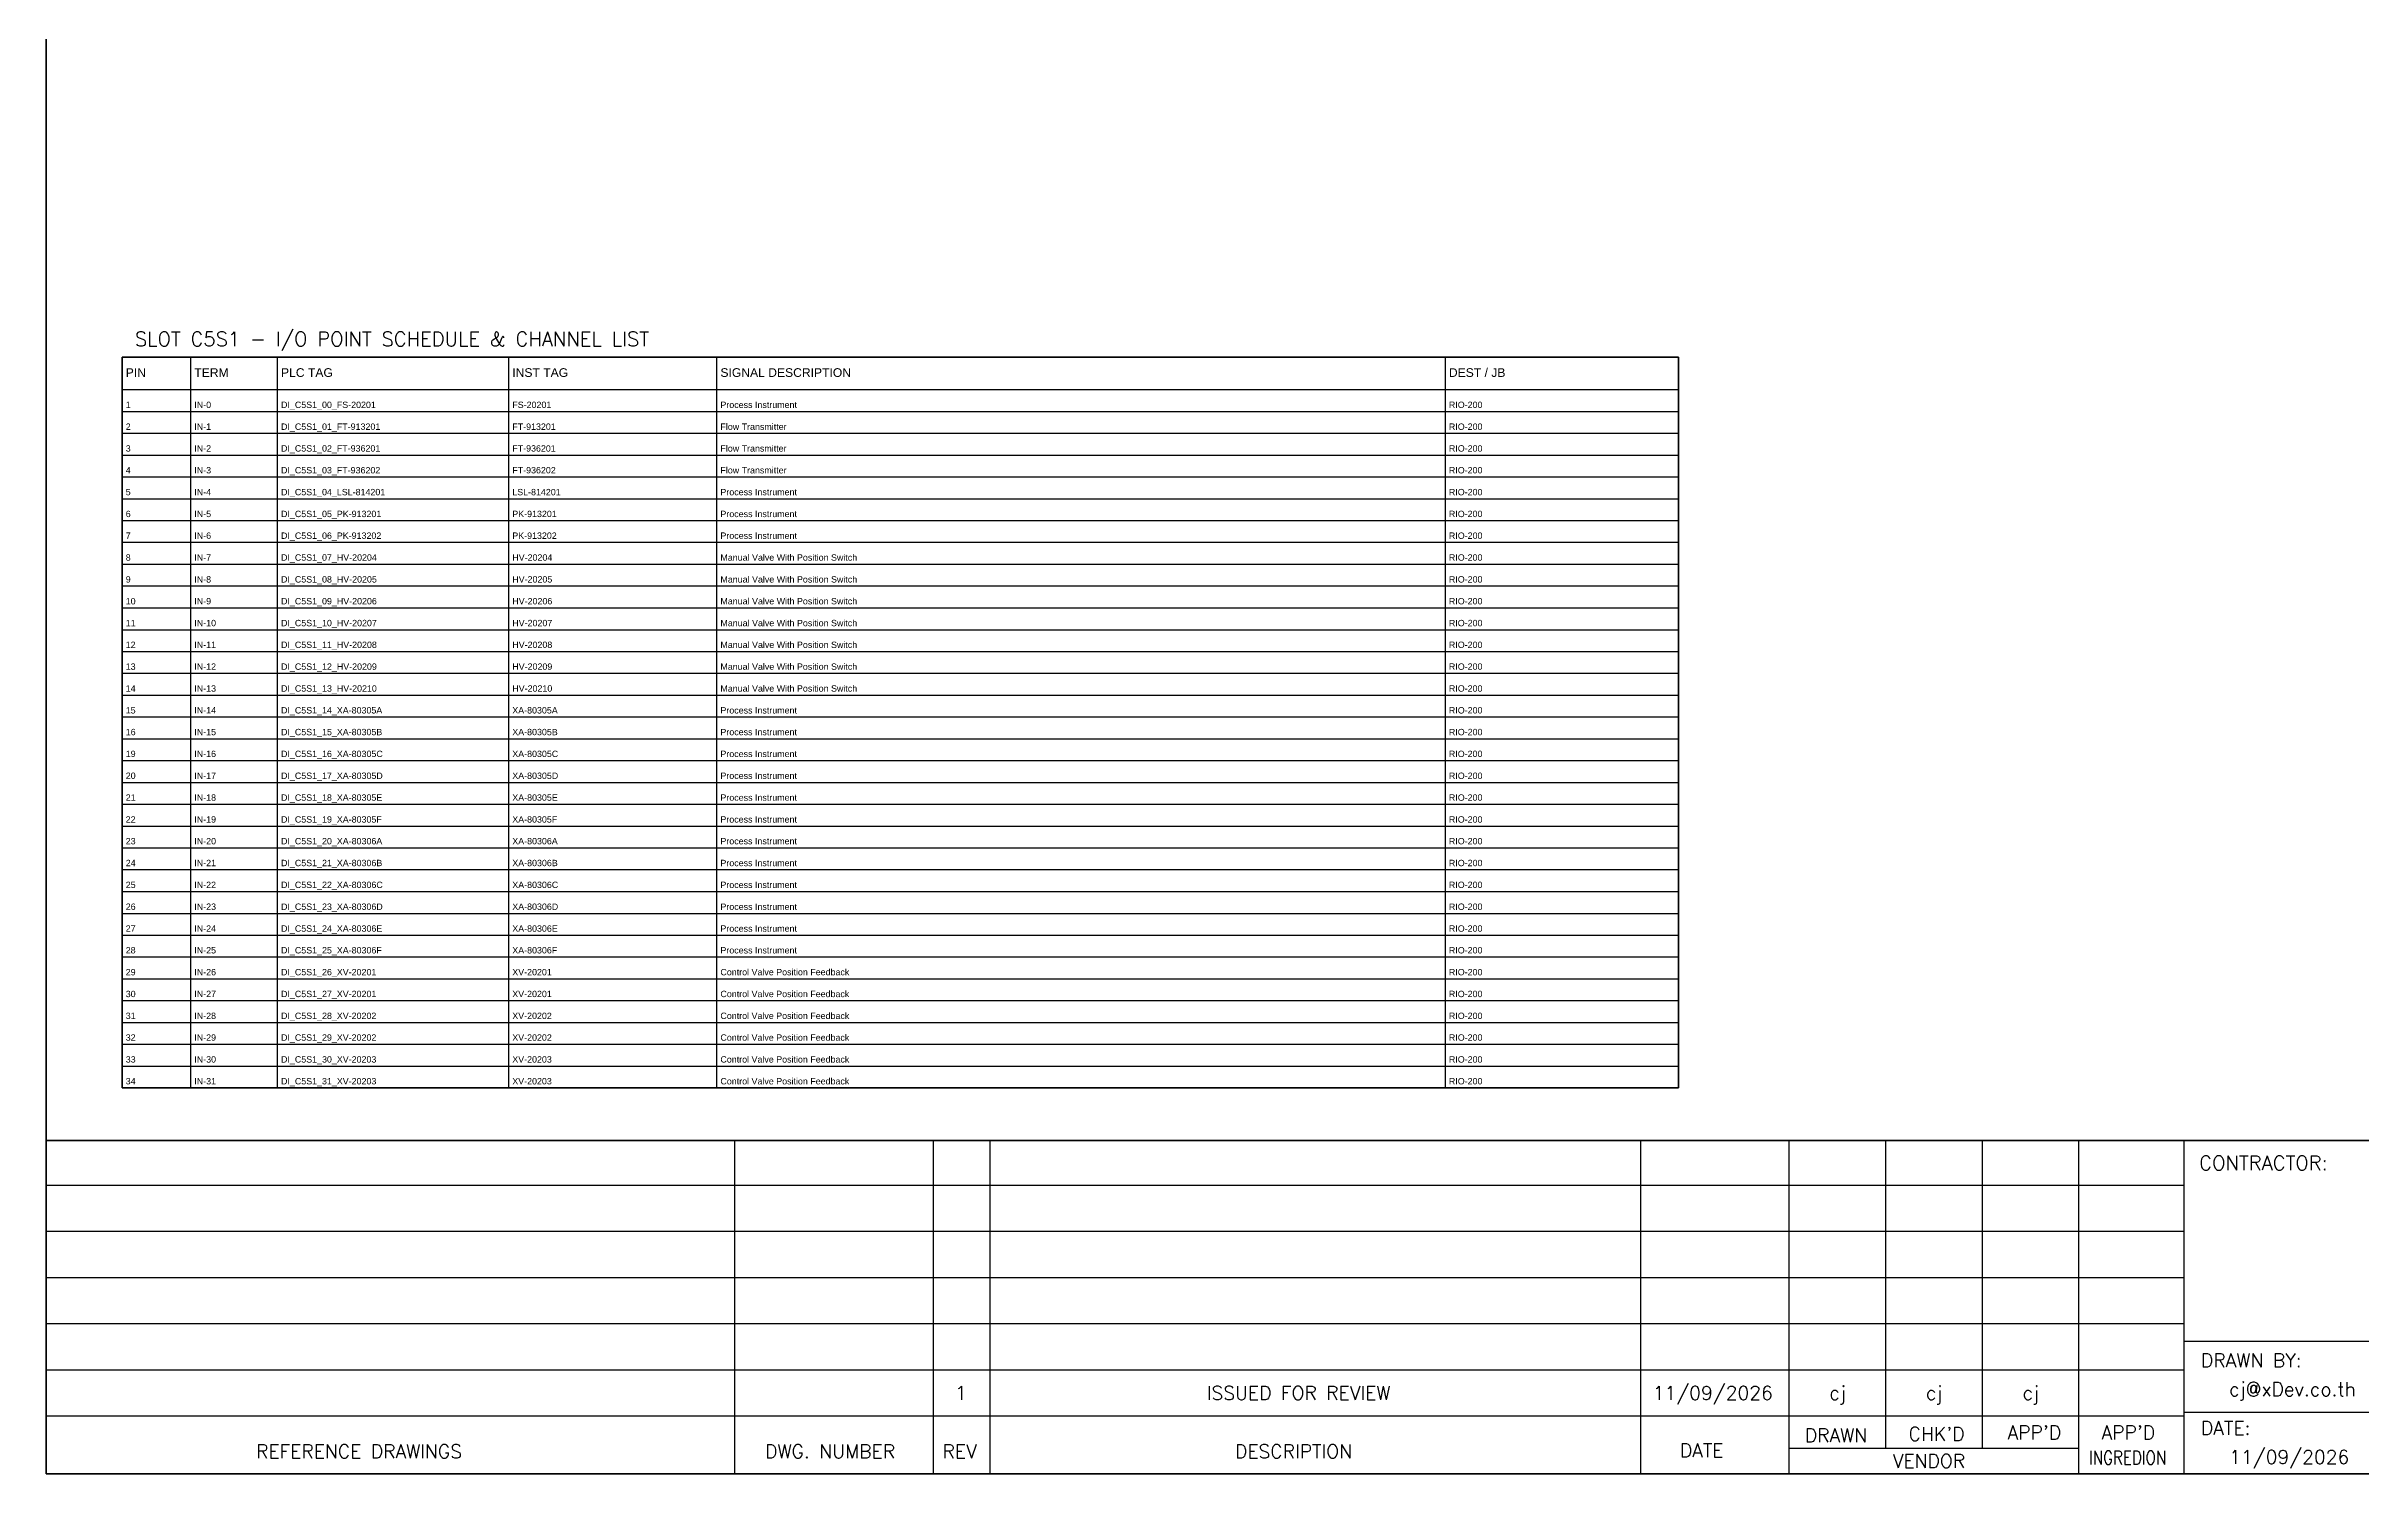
# Model space of a CAD drawing. Header units: millimetres. Extents: x 0 to 3893, y 0 to 2704.
# Drawn here: x 0 to 2002, y 0 to 1235 of the extents above; entities that cross this region are included whole.
import ezdxf
from ezdxf.enums import TextEntityAlignment as Align

# ---------------------------------------------------------------- set-up
doc = ezdxf.new("R2010")
doc.units = ezdxf.units.MM
for name, color, linetype in [('GT_1', 9, 'Continuous'), ('HELPPOINT', 7, 'Continuous'), ('MEMBER', 7, 'Continuous')]:
    doc.layers.add(name, color=color, linetype=linetype)
doc.styles.add('ROMANS', font='romans.shx', dxfattribs={"width": 0.85, "height": 25})
doc.styles.get("Standard").update_dxf_attribs({"font": 'arial.ttf'})

msp = doc.modelspace()

# ---------------------------------------------------------------- linework, layer by layer
at = {"color": 7}
for p, q in [((125, 333.8), (125, 965.9)), ((200, 333.8), (200, 965.9)), ((400, 333.8), (400, 965.9)), ((580, 333.8), (580, 965.9)), ((1210, 333.8), (1210, 965.9)), ((65.7, 937.9), (1411.5, 937.9))]:
    msp.add_line(p, q, dxfattribs=at)
at = {"color": 8}
for p, q in [((65.7, 919), (1411.5, 919)), ((65.7, 900.1), (1411.5, 900.1)), ((65.7, 881.3), (1411.5, 881.3)), ((65.7, 862.4), (1411.5, 862.4)), ((65.7, 843.5), (1411.5, 843.5)), ((65.7, 824.6), (1411.5, 824.6)), ((65.7, 805.8), (1411.5, 805.8)), ((65.7, 786.9), (1411.5, 786.9)), ((65.7, 768), (1411.5, 768)), ((65.7, 749.1), (1411.5, 749.1)), ((65.7, 730.2), (1411.5, 730.2)), ((65.7, 711.4), (1411.5, 711.4)), ((65.7, 692.5), (1411.5, 692.5)), ((65.7, 673.6), (1411.5, 673.6)), ((65.7, 654.7), (1411.5, 654.7)), ((65.7, 635.9), (1411.5, 635.9)), ((65.7, 617), (1411.5, 617)), ((65.7, 598.1), (1411.5, 598.1)), ((65.7, 579.2), (1411.5, 579.2)), ((65.7, 560.3), (1411.5, 560.3)), ((65.7, 541.5), (1411.5, 541.5)), ((65.7, 522.6), (1411.5, 522.6)), ((65.7, 503.7), (1411.5, 503.7)), ((65.7, 484.8), (1411.5, 484.8)), ((65.7, 465.9), (1411.5, 465.9)), ((65.7, 447.1), (1411.5, 447.1)), ((65.7, 428.2), (1411.5, 428.2)), ((65.7, 409.3), (1411.5, 409.3)), ((65.7, 390.4), (1411.5, 390.4)), ((65.7, 371.6), (1411.5, 371.6)), ((65.7, 352.7), (1411.5, 352.7))]:
    msp.add_line(p, q, dxfattribs=at)
msp.add_lwpolyline([(65.7, 965.9), (1411.5, 965.9), (1411.5, 333.8), (65.7, 333.8)], close=True)
at = {"color": 7}
msp.add_lwpolyline([(65.7, 333.8), (1411.5, 333.8), (1411.5, 965.9), (65.7, 965.9), (65.7, 333.8)], dxfattribs=at)
at = {"layer": 'GT_1', "color": 4}
for p, q in [((595.4, 0), (595.4, 288.2)), ((767.3, 0), (767.3, 288.2)), ((816.4, 0), (816.4, 288.2)), ((1379.1, 0), (1379.1, 288.2)), ((1507.4, 0), (1507.4, 288.2)), ((1591, 21.8), (1591, 288.2)), ((1674.5, 21.8), (1674.5, 288.2)), ((1757.8, 0), (1757.8, 288.2)), ((1848.8, 0), (1848.8, 288.2)), ((1848.8, 249.3), (0, 249.3)), ((1848.8, 209.5), (0, 209.5)), ((1848.8, 169.6), (0, 169.6)), ((1848.8, 129.7), (0, 129.7)), ((2635.8, 114.3), (1848.8, 114.3)), ((1848.8, 89.7), (0, 89.7)), ((1848.7, 49.8), (0, 49.8)), ((2635.8, 52.9), (1848.8, 52.9)), ((1757.8, 21.8), (1507.4, 21.8))]:
    msp.add_line(p, q, dxfattribs=at)
at = {"layer": 'HELPPOINT', "color": 4, "lineweight": 35}
for p, q in [((0, 0), (0, 2704.2)), ((0, 0), (0, 2704.2)), ((3893.3, 0), (0, 0)), ((3893.3, 0), (0, 0))]:
    msp.add_line(p, q, dxfattribs=at)
at = {"layer": 'MEMBER', "color": 4, "lineweight": 35}
msp.add_line((0, 288.2), (3893.3, 288.2), dxfattribs=at)
msp.add_line((0, 288.2), (3893.3, 288.2), dxfattribs=at)

# ---------------------------------------------------------------- texts
at = {"color": 3}
for s, p in [('PIN', (68.7, 948.9)), ('TERM', (128, 948.9)), ('PLC TAG', (203, 948.9)), ('INST TAG', (403, 948.9)), ('SIGNAL DESCRIPTION', (583, 948.9)), ('DEST / JB', (1213, 948.9))]:
    msp.add_text(s, height=7.5, dxfattribs=at).set_placement(p)
at = {"color": 7}
for s, p in [('1', (68.7, 922)), ('IN-0', (128, 922)), ('DI_C5S1_00_FS-20201', (203, 922)), ('FS-20201', (403, 922)), ('Process Instrument', (583, 922)), ('RIO-200', (1213, 922)), ('2', (68.7, 903.1)), ('IN-1', (128, 903.1)), ('DI_C5S1_01_FT-913201', (203, 903.1)), ('FT-913201', (403, 903.1)), ('Flow Transmitter', (583, 903.1)), ('RIO-200', (1213, 903.1)), ('3', (68.7, 884.3)), ('IN-2', (128, 884.3)), ('DI_C5S1_02_FT-936201', (203, 884.3)), ('FT-936201', (403, 884.3)), ('Flow Transmitter', (583, 884.3)), ('RIO-200', (1213, 884.3)), ('4', (68.7, 865.4)), ('IN-3', (128, 865.4)), ('DI_C5S1_03_FT-936202', (203, 865.4)), ('FT-936202', (403, 865.4)), ('Flow Transmitter', (583, 865.4)), ('RIO-200', (1213, 865.4)), ('5', (68.7, 846.5)), ('IN-4', (128, 846.5)), ('DI_C5S1_04_LSL-814201', (203, 846.5)), ('LSL-814201', (403, 846.5)), ('Process Instrument', (583, 846.5)), ('RIO-200', (1213, 846.5)), ('6', (68.7, 827.6)), ('IN-5', (128, 827.6)), ('DI_C5S1_05_PK-913201', (203, 827.6)), ('PK-913201', (403, 827.6)), ('Process Instrument', (583, 827.6)), ('RIO-200', (1213, 827.6)), ('7', (68.7, 808.8)), ('IN-6', (128, 808.8)), ('DI_C5S1_06_PK-913202', (203, 808.8)), ('PK-913202', (403, 808.8)), ('Process Instrument', (583, 808.8)), ('RIO-200', (1213, 808.8)), ('8', (68.7, 789.9)), ('IN-7', (128, 789.9)), ('DI_C5S1_07_HV-20204', (203, 789.9)), ('HV-20204', (403, 789.9)), ('Manual Valve With Position Switch', (583, 789.9)), ('RIO-200', (1213, 789.9)), ('9', (68.7, 771)), ('IN-8', (128, 771)), ('DI_C5S1_08_HV-20205', (203, 771)), ('HV-20205', (403, 771)), ('Manual Valve With Position Switch', (583, 771)), ('RIO-200', (1213, 771)), ('10', (68.7, 752.1)), ('IN-9', (128, 752.1)), ('DI_C5S1_09_HV-20206', (203, 752.1)), ('HV-20206', (403, 752.1)), ('Manual Valve With Position Switch', (583, 752.1)), ('RIO-200', (1213, 752.1)), ('11', (68.7, 733.2)), ('IN-10', (128, 733.2)), ('DI_C5S1_10_HV-20207', (203, 733.2)), ('HV-20207', (403, 733.2)), ('Manual Valve With Position Switch', (583, 733.2)), ('RIO-200', (1213, 733.2)), ('12', (68.7, 714.4)), ('13', (68.7, 695.5)), ('IN-11', (128, 714.4)), ('IN-12', (128, 695.5)), ('DI_C5S1_11_HV-20208', (203, 714.4)), ('DI_C5S1_12_HV-20209', (203, 695.5)), ('HV-20208', (403, 714.4)), ('HV-20209', (403, 695.5)), ('Manual Valve With Position Switch', (583, 714.4)), ('Manual Valve With Position Switch', (583, 695.5)), ('RIO-200', (1213, 714.4)), ('RIO-200', (1213, 695.5)), ('14', (68.7, 676.6)), ('IN-13', (128, 676.6)), ('DI_C5S1_13_HV-20210', (203, 676.6)), ('HV-20210', (403, 676.6)), ('Manual Valve With Position Switch', (583, 676.6)), ('RIO-200', (1213, 676.6)), ('15', (68.7, 657.7)), ('IN-14', (128, 657.7)), ('DI_C5S1_14_XA-80305A', (203, 657.7)), ('XA-80305A', (403, 657.7)), ('Process Instrument', (583, 657.7)), ('RIO-200', (1213, 657.7)), ('16', (68.7, 638.9)), ('IN-15', (128, 638.9)), ('DI_C5S1_15_XA-80305B', (203, 638.9)), ('XA-80305B', (403, 638.9)), ('Process Instrument', (583, 638.9)), ('RIO-200', (1213, 638.9)), ('19', (68.7, 620)), ('IN-16', (128, 620)), ('DI_C5S1_16_XA-80305C', (203, 620)), ('XA-80305C', (403, 620)), ('Process Instrument', (583, 620)), ('RIO-200', (1213, 620)), ('20', (68.7, 601.1)), ('IN-17', (128, 601.1)), ('DI_C5S1_17_XA-80305D', (203, 601.1)), ('XA-80305D', (403, 601.1)), ('Process Instrument', (583, 601.1)), ('RIO-200', (1213, 601.1)), ('21', (68.7, 582.2)), ('IN-18', (128, 582.2)), ('DI_C5S1_18_XA-80305E', (203, 582.2)), ('XA-80305E', (403, 582.2)), ('Process Instrument', (583, 582.2)), ('RIO-200', (1213, 582.2)), ('22', (68.7, 563.3)), ('IN-19', (128, 563.3)), ('DI_C5S1_19_XA-80305F', (203, 563.3)), ('XA-80305F', (403, 563.3)), ('Process Instrument', (583, 563.3)), ('RIO-200', (1213, 563.3)), ('23', (68.7, 544.5)), ('IN-20', (128, 544.5)), ('DI_C5S1_20_XA-80306A', (203, 544.5)), ('XA-80306A', (403, 544.5)), ('Process Instrument', (583, 544.5)), ('RIO-200', (1213, 544.5)), ('24', (68.7, 525.6)), ('IN-21', (128, 525.6)), ('DI_C5S1_21_XA-80306B', (203, 525.6)), ('XA-80306B', (403, 525.6)), ('Process Instrument', (583, 525.6)), ('RIO-200', (1213, 525.6)), ('25', (68.7, 506.7)), ('IN-22', (128, 506.7)), ('DI_C5S1_22_XA-80306C', (203, 506.7)), ('XA-80306C', (403, 506.7)), ('Process Instrument', (583, 506.7)), ('RIO-200', (1213, 506.7)), ('26', (68.7, 487.8)), ('IN-23', (128, 487.8)), ('DI_C5S1_23_XA-80306D', (203, 487.8)), ('XA-80306D', (403, 487.8)), ('Process Instrument', (583, 487.8)), ('RIO-200', (1213, 487.8)), ('27', (68.7, 468.9)), ('IN-24', (128, 468.9)), ('DI_C5S1_24_XA-80306E', (203, 468.9)), ('XA-80306E', (403, 468.9)), ('Process Instrument', (583, 468.9)), ('RIO-200', (1213, 468.9)), ('28', (68.7, 450.1)), ('IN-25', (128, 450.1)), ('DI_C5S1_25_XA-80306F', (203, 450.1)), ('XA-80306F', (403, 450.1)), ('Process Instrument', (583, 450.1)), ('RIO-200', (1213, 450.1)), ('29', (68.7, 431.2)), ('IN-26', (128, 431.2)), ('DI_C5S1_26_XV-20201', (203, 431.2)), ('XV-20201', (403, 431.2)), ('Control Valve Position Feedback', (583, 431.2)), ('RIO-200', (1213, 431.2)), ('30', (68.7, 412.3)), ('IN-27', (128, 412.3)), ('DI_C5S1_27_XV-20201', (203, 412.3)), ('XV-20201', (403, 412.3)), ('Control Valve Position Feedback', (583, 412.3)), ('RIO-200', (1213, 412.3)), ('31', (68.7, 393.4)), ('IN-28', (128, 393.4)), ('DI_C5S1_28_XV-20202', (203, 393.4)), ('XV-20202', (403, 393.4)), ('Control Valve Position Feedback', (583, 393.4)), ('RIO-200', (1213, 393.4)), ('32', (68.7, 374.6)), ('33', (68.7, 355.7)), ('IN-29', (128, 374.6)), ('IN-30', (128, 355.7)), ('DI_C5S1_29_XV-20202', (203, 374.6)), ('DI_C5S1_30_XV-20203', (203, 355.7)), ('XV-20202', (403, 374.6)), ('XV-20203', (403, 355.7)), ('Control Valve Position Feedback', (583, 374.6)), ('Control Valve Position Feedback', (583, 355.7)), ('RIO-200', (1213, 374.6)), ('RIO-200', (1213, 355.7)), ('34', (68.7, 336.8)), ('IN-31', (128, 336.8)), ('DI_C5S1_31_XV-20203', (203, 336.8)), ('XV-20203', (403, 336.8)), ('Control Valve Position Feedback', (583, 336.8)), ('RIO-200', (1213, 336.8))]:
    msp.add_text(s, height=5.5, dxfattribs=at).set_placement(p)
at = {"layer": 'MEMBER', "color": 4, "ltscale": 0.8, "style": 'ROMANS'}
for s, height, p in [('SLOT C5S1 - I/O POINT SCHEDULE & CHANNEL LIST', 12.35, (76.6, 975.6)), ('CONTRACTOR:', 12.35, (1861.9, 262.7)), ('DRAWN BY:', 11.88, (1863.4, 92.1)), ('cj@xDev.co.th', 11.875, (1887.8, 67.2)), ("CHK'D", 11.88, (1610.6, 28.5)), ("APP'D", 11.88, (1696.2, 29.7)), ("APP'D", 11.88, (1777.4, 29.7)), ('DATE:', 11.88, (1863.4, 33.6)), ('REFERENCE DRAWINGS', 11.875, (181.4, 13.4)), ('DWG. NUMBER', 11.875, (621.6, 13.4)), ('REV', 11.88, (775.1, 13.4)), ('DESCRIPTION', 11.875, (1028, 13.4)), ('DATE', 11.88, (1412.8, 14.2)), ('DRAWN', 11.88, (1520.8, 27.3)), ('11/09/2026', 11.88, (1887.8, 8.5)), ('VENDOR', 11.88, (1596.9, 5.1))]:
    msp.add_text(s, height=height, dxfattribs=at).set_placement(p)
for s, height, p in [('1', 11.9, (790.9, 69.9)), ('ISSUED FOR REVIEW', 11.875, (1083, 69.9)), ('11/09/2026', 11.88, (1441.2, 69.9)), ('cj', 11.88, (1549.1, 69.9)), ('cj', 11.88, (1632.6, 69.9)), ('cj', 11.88, (1716.2, 69.9))]:
    msp.add_text(s, height=height, dxfattribs=at).set_placement(p, align=Align.MIDDLE_CENTER)
at = {"layer": 'MEMBER', "color": 4, "ltscale": 0.8, "style": 'ROMANS', "width": 0.8}
msp.add_text('INGREDION', height=11.88, dxfattribs=at).set_placement((1766.6, 8))

doc.saveas('drawing.dxf')
